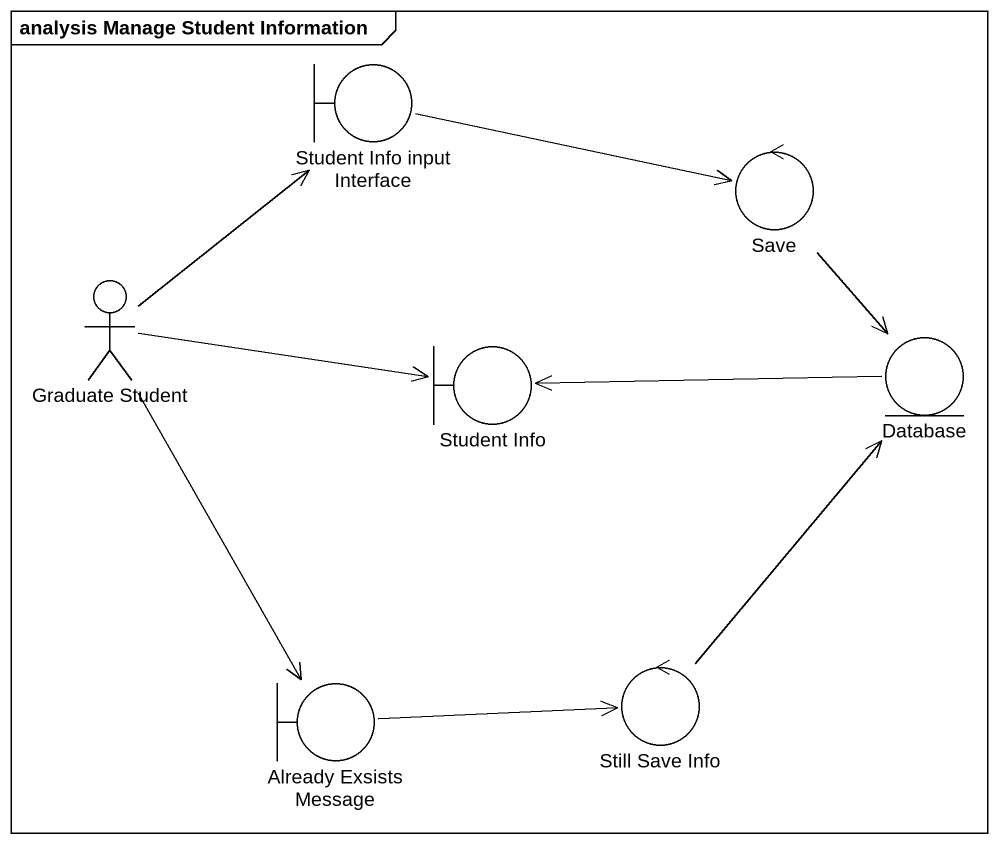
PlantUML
@startuml
mainframe analysis Manage Student Information
boundary "Student Info input Interface" as Student_Info_input_Interface
control Save
actor "Graduate Student" as Graduate_Student
boundary "Student Info" as Student_Info
entity "Database" as Database_
boundary "Already Exsists Message" as Already_Exsists_Message
control "Still Save Info" as Still_Save_Info
Student_Info_input_Interface -right-> Save
Save --> Database_
Graduate_Student -up-> Student_Info_input_Interface
Graduate_Student -right-> Student_Info
Graduate_Student --> Already_Exsists_Message
Database_ -left-> Student_Info
Already_Exsists_Message -right-> Still_Save_Info
Still_Save_Info -up-> Database_
@enduml
